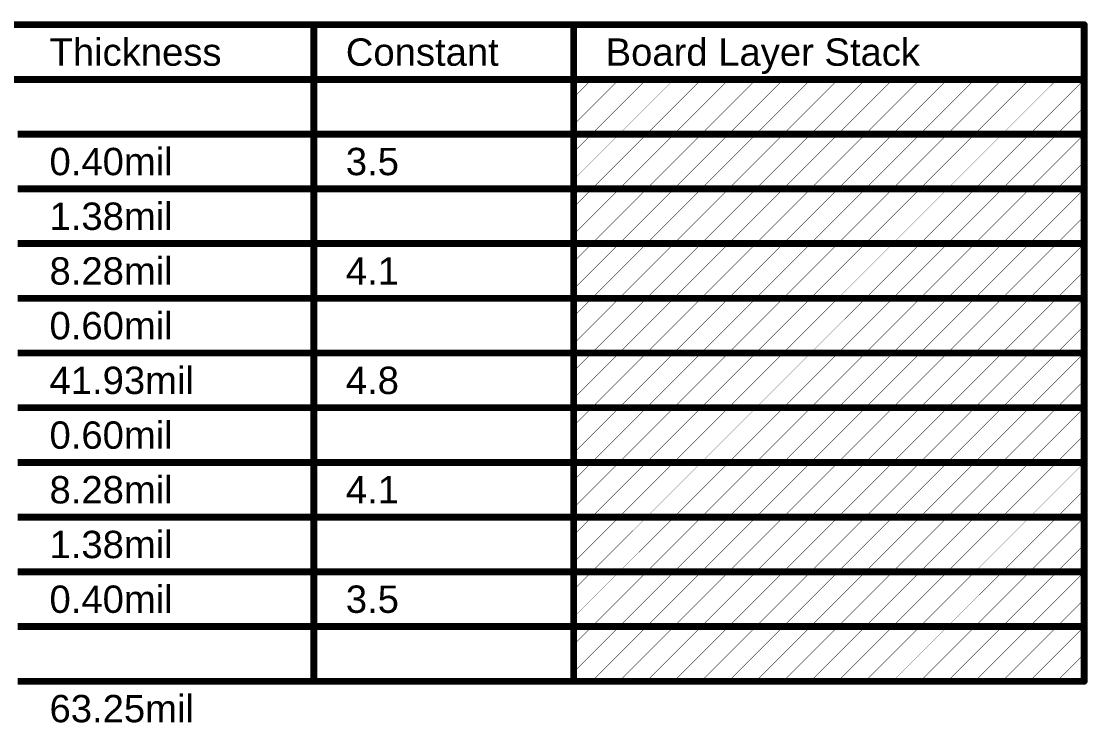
# Model space of a CAD drawing. Header units: inches. Extents: x -36 to 438, y -63 to 73.
# Drawn here: x 171.7 to 231.1, y 6.5 to 45.6 of the extents above; entities that cross this region are included whole.
import ezdxf

# ---------------------------------------------------------------- set-up
doc = ezdxf.new("R2010")
doc.units = ezdxf.units.IN
doc.layers.add('Fabrication', color=76, linetype='Continuous')
doc.styles.add('Arial', font='', dxfattribs={"height": 0.2})
doc.styles.get('Arial').set_extended_font_data('Arial')

msp = doc.modelspace()

# ---------------------------------------------------------------- linework, layer by layer
at = {"layer": 'Fabrication'}
for points, const_width in [([(115.633, 45.368), (230.919, 45.368)], 0.381), ([(188.005, 8.792), (188.005, 45.368)], 0.381), ([(202.479, 8.792), (202.479, 45.368)], 0.381), ([(230.919, 8.792), (230.919, 45.368)], 0.381), ([(115.633, 42.32), (230.919, 42.32)], 0.381), ([(202.479, 41.312), (203.487, 42.32)], 0.0254), ([(202.479, 39.788), (205.011, 42.32)], 0.0254), ([(203.487, 39.272), (206.535, 42.32)], 0.0254), ([(205.011, 39.272), (208.059, 42.32)], 0.0254), ([(206.535, 39.272), (209.583, 42.32)], 0.0254), ([(208.059, 39.272), (211.107, 42.32)], 0.0254), ([(209.583, 39.272), (212.631, 42.32)], 0.0254), ([(211.107, 39.272), (214.155, 42.32)], 0.0254), ([(212.631, 39.272), (215.679, 42.32)], 0.0254), ([(214.155, 39.272), (217.203, 42.32)], 0.0254), ([(215.679, 39.272), (218.727, 42.32)], 0.0254), ([(217.203, 39.272), (220.251, 42.32)], 0.0254), ([(218.727, 39.272), (221.775, 42.32)], 0.0254), ([(220.251, 39.272), (223.299, 42.32)], 0.0254), ([(221.775, 39.272), (224.823, 42.32)], 0.0254), ([(223.299, 39.272), (226.347, 42.32)], 0.0254), ([(224.823, 39.272), (227.871, 42.32)], 0.0254), ([(226.347, 39.272), (229.395, 42.32)], 0.0254), ([(227.871, 39.272), (230.919, 42.32)], 0.0254), ([(229.395, 39.272), (230.919, 40.796)], 0.0254), ([(171.499, 39.272), (188.005, 39.272)], 0.381), ([(188.005, 39.272), (202.479, 39.272)], 0.381), ([(202.479, 39.272), (230.919, 39.272)], 0.381), ([(202.479, 38.264), (203.487, 39.272)], 0.0254), ([(202.479, 36.74), (205.011, 39.272)], 0.0254), ([(203.487, 36.224), (206.535, 39.272)], 0.0254), ([(205.011, 36.224), (208.059, 39.272)], 0.0254), ([(206.535, 36.224), (209.583, 39.272)], 0.0254), ([(208.059, 36.224), (211.107, 39.272)], 0.0254), ([(209.583, 36.224), (212.631, 39.272)], 0.0254), ([(211.107, 36.224), (214.155, 39.272)], 0.0254), ([(212.631, 36.224), (215.679, 39.272)], 0.0254), ([(214.155, 36.224), (217.203, 39.272)], 0.0254), ([(215.679, 36.224), (218.727, 39.272)], 0.0254), ([(217.203, 36.224), (220.251, 39.272)], 0.0254), ([(218.727, 36.224), (221.775, 39.272)], 0.0254), ([(220.251, 36.224), (223.299, 39.272)], 0.0254), ([(221.775, 36.224), (224.823, 39.272)], 0.0254), ([(223.299, 36.224), (226.347, 39.272)], 0.0254), ([(224.823, 36.224), (227.871, 39.272)], 0.0254), ([(226.347, 36.224), (229.395, 39.272)], 0.0254), ([(227.871, 36.224), (230.919, 39.272)], 0.0254), ([(229.395, 36.224), (230.919, 37.748)], 0.0254), ([(171.499, 36.224), (188.005, 36.224)], 0.381), ([(188.005, 36.224), (202.479, 36.224)], 0.381), ([(202.479, 36.224), (230.919, 36.224)], 0.381), ([(202.479, 35.216), (203.487, 36.224)], 0.0254), ([(202.479, 33.692), (205.011, 36.224)], 0.0254), ([(203.487, 33.176), (206.535, 36.224)], 0.0254), ([(205.011, 33.176), (208.059, 36.224)], 0.0254), ([(206.535, 33.176), (209.583, 36.224)], 0.0254), ([(208.059, 33.176), (211.107, 36.224)], 0.0254), ([(209.583, 33.176), (212.631, 36.224)], 0.0254), ([(211.107, 33.176), (214.155, 36.224)], 0.0254), ([(212.631, 33.176), (215.679, 36.224)], 0.0254), ([(214.155, 33.176), (217.203, 36.224)], 0.0254), ([(215.679, 33.176), (218.727, 36.224)], 0.0254), ([(217.203, 33.176), (220.251, 36.224)], 0.0254), ([(218.727, 33.176), (221.775, 36.224)], 0.0254), ([(220.251, 33.176), (223.299, 36.224)], 0.0254), ([(221.775, 33.176), (224.823, 36.224)], 0.0254), ([(223.299, 33.176), (226.347, 36.224)], 0.0254), ([(224.823, 33.176), (227.871, 36.224)], 0.0254), ([(226.347, 33.176), (229.395, 36.224)], 0.0254), ([(227.871, 33.176), (230.919, 36.224)], 0.0254), ([(229.395, 33.176), (230.919, 34.7)], 0.0254), ([(171.499, 33.176), (188.005, 33.176)], 0.381), ([(188.005, 33.176), (202.479, 33.176)], 0.381), ([(202.479, 33.176), (230.919, 33.176)], 0.381), ([(202.479, 32.168), (203.487, 33.176)], 0.0254), ([(202.479, 30.644), (205.011, 33.176)], 0.0254), ([(203.487, 30.128), (206.535, 33.176)], 0.0254), ([(205.011, 30.128), (208.059, 33.176)], 0.0254), ([(206.535, 30.128), (209.583, 33.176)], 0.0254), ([(208.059, 30.128), (211.107, 33.176)], 0.0254), ([(209.583, 30.128), (212.631, 33.176)], 0.0254), ([(211.107, 30.128), (214.155, 33.176)], 0.0254), ([(212.631, 30.128), (215.679, 33.176)], 0.0254), ([(214.155, 30.128), (217.203, 33.176)], 0.0254), ([(215.679, 30.128), (218.727, 33.176)], 0.0254), ([(217.203, 30.128), (220.251, 33.176)], 0.0254), ([(218.727, 30.128), (221.775, 33.176)], 0.0254), ([(220.251, 30.128), (223.299, 33.176)], 0.0254), ([(221.775, 30.128), (224.823, 33.176)], 0.0254), ([(223.299, 30.128), (226.347, 33.176)], 0.0254), ([(224.823, 30.128), (227.871, 33.176)], 0.0254), ([(226.347, 30.128), (229.395, 33.176)], 0.0254), ([(227.871, 30.128), (230.919, 33.176)], 0.0254), ([(229.395, 30.128), (230.919, 31.652)], 0.0254), ([(171.499, 30.128), (188.005, 30.128)], 0.381), ([(188.005, 30.128), (202.479, 30.128)], 0.381), ([(202.479, 30.128), (230.919, 30.128)], 0.381), ([(202.479, 29.12), (203.487, 30.128)], 0.0254), ([(202.479, 27.596), (205.011, 30.128)], 0.0254), ([(203.487, 27.08), (206.535, 30.128)], 0.0254), ([(205.011, 27.08), (208.059, 30.128)], 0.0254), ([(206.535, 27.08), (209.583, 30.128)], 0.0254), ([(208.059, 27.08), (211.107, 30.128)], 0.0254), ([(209.583, 27.08), (212.631, 30.128)], 0.0254), ([(211.107, 27.08), (214.155, 30.128)], 0.0254), ([(212.631, 27.08), (215.679, 30.128)], 0.0254), ([(214.155, 27.08), (217.203, 30.128)], 0.0254), ([(215.679, 27.08), (218.727, 30.128)], 0.0254), ([(217.203, 27.08), (220.251, 30.128)], 0.0254), ([(218.727, 27.08), (221.775, 30.128)], 0.0254), ([(220.251, 27.08), (223.299, 30.128)], 0.0254), ([(221.775, 27.08), (224.823, 30.128)], 0.0254), ([(223.299, 27.08), (226.347, 30.128)], 0.0254), ([(224.823, 27.08), (227.871, 30.128)], 0.0254), ([(226.347, 27.08), (229.395, 30.128)], 0.0254), ([(227.871, 27.08), (230.919, 30.128)], 0.0254), ([(229.395, 27.08), (230.919, 28.604)], 0.0254), ([(171.499, 27.08), (188.005, 27.08)], 0.381), ([(188.005, 27.08), (202.479, 27.08)], 0.381), ([(202.479, 27.08), (230.919, 27.08)], 0.381), ([(202.479, 26.072), (203.487, 27.08)], 0.0254), ([(202.479, 24.548), (205.011, 27.08)], 0.0254), ([(203.487, 24.032), (206.535, 27.08)], 0.0254), ([(205.011, 24.032), (208.059, 27.08)], 0.0254), ([(206.535, 24.032), (209.583, 27.08)], 0.0254), ([(208.059, 24.032), (211.107, 27.08)], 0.0254), ([(209.583, 24.032), (212.631, 27.08)], 0.0254), ([(211.107, 24.032), (214.155, 27.08)], 0.0254), ([(212.631, 24.032), (215.679, 27.08)], 0.0254), ([(214.155, 24.032), (217.203, 27.08)], 0.0254), ([(215.679, 24.032), (218.727, 27.08)], 0.0254), ([(217.203, 24.032), (220.251, 27.08)], 0.0254), ([(218.727, 24.032), (221.775, 27.08)], 0.0254), ([(220.251, 24.032), (223.299, 27.08)], 0.0254), ([(221.775, 24.032), (224.823, 27.08)], 0.0254), ([(223.299, 24.032), (226.347, 27.08)], 0.0254), ([(224.823, 24.032), (227.871, 27.08)], 0.0254), ([(226.347, 24.032), (229.395, 27.08)], 0.0254), ([(227.871, 24.032), (230.919, 27.08)], 0.0254), ([(229.395, 24.032), (230.919, 25.556)], 0.0254), ([(171.499, 24.032), (188.005, 24.032)], 0.381), ([(188.005, 24.032), (202.479, 24.032)], 0.381), ([(202.479, 24.032), (230.919, 24.032)], 0.381), ([(202.479, 23.024), (203.487, 24.032)], 0.0254), ([(202.479, 21.5), (205.011, 24.032)], 0.0254), ([(203.487, 20.984), (206.535, 24.032)], 0.0254), ([(205.011, 20.984), (208.059, 24.032)], 0.0254), ([(206.535, 20.984), (209.583, 24.032)], 0.0254), ([(208.059, 20.984), (211.107, 24.032)], 0.0254), ([(209.583, 20.984), (212.631, 24.032)], 0.0254), ([(211.107, 20.984), (214.155, 24.032)], 0.0254), ([(212.631, 20.984), (215.679, 24.032)], 0.0254), ([(214.155, 20.984), (217.203, 24.032)], 0.0254), ([(215.679, 20.984), (218.727, 24.032)], 0.0254), ([(217.203, 20.984), (220.251, 24.032)], 0.0254), ([(218.727, 20.984), (221.775, 24.032)], 0.0254), ([(220.251, 20.984), (223.299, 24.032)], 0.0254), ([(221.775, 20.984), (224.823, 24.032)], 0.0254), ([(223.299, 20.984), (226.347, 24.032)], 0.0254), ([(224.823, 20.984), (227.871, 24.032)], 0.0254), ([(226.347, 20.984), (229.395, 24.032)], 0.0254), ([(227.871, 20.984), (230.919, 24.032)], 0.0254), ([(229.395, 20.984), (230.919, 22.508)], 0.0254), ([(171.499, 20.984), (188.005, 20.984)], 0.381), ([(188.005, 20.984), (202.479, 20.984)], 0.381), ([(202.479, 20.984), (230.919, 20.984)], 0.381), ([(202.479, 19.976), (203.487, 20.984)], 0.0254), ([(202.479, 18.452), (205.011, 20.984)], 0.0254), ([(203.487, 17.936), (206.535, 20.984)], 0.0254), ([(205.011, 17.936), (208.059, 20.984)], 0.0254), ([(206.535, 17.936), (209.583, 20.984)], 0.0254), ([(208.059, 17.936), (211.107, 20.984)], 0.0254), ([(209.583, 17.936), (212.631, 20.984)], 0.0254), ([(211.107, 17.936), (214.155, 20.984)], 0.0254), ([(212.631, 17.936), (215.679, 20.984)], 0.0254), ([(214.155, 17.936), (217.203, 20.984)], 0.0254), ([(215.679, 17.936), (218.727, 20.984)], 0.0254), ([(217.203, 17.936), (220.251, 20.984)], 0.0254), ([(218.727, 17.936), (221.775, 20.984)], 0.0254), ([(220.251, 17.936), (223.299, 20.984)], 0.0254), ([(221.775, 17.936), (224.823, 20.984)], 0.0254), ([(223.299, 17.936), (226.347, 20.984)], 0.0254), ([(224.823, 17.936), (227.871, 20.984)], 0.0254), ([(226.347, 17.936), (229.395, 20.984)], 0.0254), ([(227.871, 17.936), (230.919, 20.984)], 0.0254), ([(229.395, 17.936), (230.919, 19.46)], 0.0254), ([(171.499, 17.936), (188.005, 17.936)], 0.381), ([(188.005, 17.936), (202.479, 17.936)], 0.381), ([(202.479, 17.936), (230.919, 17.936)], 0.381), ([(202.479, 16.928), (203.487, 17.936)], 0.0254), ([(202.479, 15.404), (205.011, 17.936)], 0.0254), ([(203.487, 14.888), (206.535, 17.936)], 0.0254), ([(205.011, 14.888), (208.059, 17.936)], 0.0254), ([(206.535, 14.888), (209.583, 17.936)], 0.0254), ([(208.059, 14.888), (211.107, 17.936)], 0.0254), ([(209.583, 14.888), (212.631, 17.936)], 0.0254), ([(211.107, 14.888), (214.155, 17.936)], 0.0254), ([(212.631, 14.888), (215.679, 17.936)], 0.0254), ([(214.155, 14.888), (217.203, 17.936)], 0.0254), ([(215.679, 14.888), (218.727, 17.936)], 0.0254), ([(217.203, 14.888), (220.251, 17.936)], 0.0254), ([(218.727, 14.888), (221.775, 17.936)], 0.0254), ([(220.251, 14.888), (223.299, 17.936)], 0.0254), ([(221.775, 14.888), (224.823, 17.936)], 0.0254), ([(223.299, 14.888), (226.347, 17.936)], 0.0254), ([(224.823, 14.888), (227.871, 17.936)], 0.0254), ([(226.347, 14.888), (229.395, 17.936)], 0.0254), ([(227.871, 14.888), (230.919, 17.936)], 0.0254), ([(229.395, 14.888), (230.919, 16.412)], 0.0254), ([(171.499, 14.888), (188.005, 14.888)], 0.381), ([(188.005, 14.888), (202.479, 14.888)], 0.381), ([(202.479, 14.888), (230.919, 14.888)], 0.381), ([(202.479, 13.88), (203.487, 14.888)], 0.0254), ([(202.479, 12.356), (205.011, 14.888)], 0.0254), ([(203.487, 11.84), (206.535, 14.888)], 0.0254), ([(205.011, 11.84), (208.059, 14.888)], 0.0254), ([(206.535, 11.84), (209.583, 14.888)], 0.0254), ([(208.059, 11.84), (211.107, 14.888)], 0.0254), ([(209.583, 11.84), (212.631, 14.888)], 0.0254), ([(211.107, 11.84), (214.155, 14.888)], 0.0254), ([(212.631, 11.84), (215.679, 14.888)], 0.0254), ([(214.155, 11.84), (217.203, 14.888)], 0.0254), ([(215.679, 11.84), (218.727, 14.888)], 0.0254), ([(217.203, 11.84), (220.251, 14.888)], 0.0254), ([(218.727, 11.84), (221.775, 14.888)], 0.0254), ([(220.251, 11.84), (223.299, 14.888)], 0.0254), ([(221.775, 11.84), (224.823, 14.888)], 0.0254), ([(223.299, 11.84), (226.347, 14.888)], 0.0254), ([(224.823, 11.84), (227.871, 14.888)], 0.0254), ([(226.347, 11.84), (229.395, 14.888)], 0.0254), ([(227.871, 11.84), (230.919, 14.888)], 0.0254), ([(229.395, 11.84), (230.919, 13.364)], 0.0254), ([(171.499, 11.84), (188.005, 11.84)], 0.381), ([(188.005, 11.84), (202.479, 11.84)], 0.381), ([(202.479, 11.84), (230.919, 11.84)], 0.381), ([(202.479, 10.832), (203.487, 11.84)], 0.0254), ([(202.479, 9.308), (205.011, 11.84)], 0.0254), ([(203.487, 8.792), (206.535, 11.84)], 0.0254), ([(205.011, 8.792), (208.059, 11.84)], 0.0254), ([(206.535, 8.792), (209.583, 11.84)], 0.0254), ([(208.059, 8.792), (211.107, 11.84)], 0.0254), ([(209.583, 8.792), (212.631, 11.84)], 0.0254), ([(211.107, 8.792), (214.155, 11.84)], 0.0254), ([(212.631, 8.792), (215.679, 11.84)], 0.0254), ([(214.155, 8.792), (217.203, 11.84)], 0.0254), ([(215.679, 8.792), (218.727, 11.84)], 0.0254), ([(217.203, 8.792), (220.251, 11.84)], 0.0254), ([(218.727, 8.792), (221.775, 11.84)], 0.0254), ([(220.251, 8.792), (223.299, 11.84)], 0.0254), ([(221.775, 8.792), (224.823, 11.84)], 0.0254), ([(223.299, 8.792), (226.347, 11.84)], 0.0254), ([(224.823, 8.792), (227.871, 11.84)], 0.0254), ([(226.347, 8.792), (229.395, 11.84)], 0.0254), ([(227.871, 8.792), (230.919, 11.84)], 0.0254), ([(229.395, 8.792), (230.919, 10.316)], 0.0254), ([(171.499, 8.792), (188.005, 8.792)], 0.381), ([(188.005, 8.792), (202.479, 8.792)], 0.381), ([(202.479, 8.792), (230.919, 8.792)], 0.381)]:
    msp.add_lwpolyline(points, dxfattribs=dict(at, const_width=const_width))
for points, const_width in [([(187.909, 45.368, 1), (188.1, 45.368, 1)], 0.191), ([(202.384, 45.368, 1), (202.574, 45.368, 1)], 0.191), ([(230.824, 45.368, 1), (231.014, 45.368, 1)], 0.191), ([(230.824, 45.368, 1), (231.014, 45.368, 1)], 0.191), ([(203.481, 42.32, 1), (203.493, 42.32, 1)], 0.0127), ([(205.005, 42.32, 1), (205.017, 42.32, 1)], 0.0127), ([(206.529, 42.32, 1), (206.541, 42.32, 1)], 0.0127), ([(208.053, 42.32, 1), (208.065, 42.32, 1)], 0.0127), ([(209.577, 42.32, 1), (209.589, 42.32, 1)], 0.0127), ([(211.101, 42.32, 1), (211.113, 42.32, 1)], 0.0127), ([(212.625, 42.32, 1), (212.637, 42.32, 1)], 0.0127), ([(214.149, 42.32, 1), (214.161, 42.32, 1)], 0.0127), ([(215.673, 42.32, 1), (215.685, 42.32, 1)], 0.0127), ([(217.197, 42.32, 1), (217.209, 42.32, 1)], 0.0127), ([(218.721, 42.32, 1), (218.733, 42.32, 1)], 0.0127), ([(220.245, 42.32, 1), (220.257, 42.32, 1)], 0.0127), ([(221.769, 42.32, 1), (221.781, 42.32, 1)], 0.0127), ([(223.293, 42.32, 1), (223.305, 42.32, 1)], 0.0127), ([(224.817, 42.32, 1), (224.829, 42.32, 1)], 0.0127), ([(226.341, 42.32, 1), (226.353, 42.32, 1)], 0.0127), ([(227.865, 42.32, 1), (227.877, 42.32, 1)], 0.0127), ([(229.389, 42.32, 1), (229.401, 42.32, 1)], 0.0127), ([(230.824, 42.32, 1), (231.014, 42.32, 1)], 0.191), ([(230.913, 42.32, 1), (230.925, 42.32, 1)], 0.0127), ([(202.473, 41.312, 1), (202.486, 41.312, 1)], 0.0127), ([(230.913, 40.796, 1), (230.925, 40.796, 1)], 0.0127), ([(202.473, 39.788, 1), (202.486, 39.788, 1)], 0.0127), ([(187.909, 39.272, 1), (188.1, 39.272, 1)], 0.191), ([(187.909, 39.272, 1), (188.1, 39.272, 1)], 0.191), ([(202.384, 39.272, 1), (202.574, 39.272, 1)], 0.191), ([(202.384, 39.272, 1), (202.574, 39.272, 1)], 0.191), ([(203.481, 39.272, 1), (203.493, 39.272, 1)], 0.0127), ([(203.481, 39.272, 1), (203.493, 39.272, 1)], 0.0127), ([(205.005, 39.272, 1), (205.017, 39.272, 1)], 0.0127), ([(205.005, 39.272, 1), (205.017, 39.272, 1)], 0.0127), ([(206.529, 39.272, 1), (206.541, 39.272, 1)], 0.0127), ([(206.529, 39.272, 1), (206.541, 39.272, 1)], 0.0127), ([(208.053, 39.272, 1), (208.065, 39.272, 1)], 0.0127), ([(208.053, 39.272, 1), (208.065, 39.272, 1)], 0.0127), ([(209.577, 39.272, 1), (209.589, 39.272, 1)], 0.0127), ([(209.577, 39.272, 1), (209.589, 39.272, 1)], 0.0127), ([(211.101, 39.272, 1), (211.113, 39.272, 1)], 0.0127), ([(211.101, 39.272, 1), (211.113, 39.272, 1)], 0.0127), ([(212.625, 39.272, 1), (212.637, 39.272, 1)], 0.0127), ([(212.625, 39.272, 1), (212.637, 39.272, 1)], 0.0127), ([(214.149, 39.272, 1), (214.161, 39.272, 1)], 0.0127), ([(214.149, 39.272, 1), (214.161, 39.272, 1)], 0.0127), ([(215.673, 39.272, 1), (215.685, 39.272, 1)], 0.0127), ([(215.673, 39.272, 1), (215.685, 39.272, 1)], 0.0127), ([(217.197, 39.272, 1), (217.209, 39.272, 1)], 0.0127), ([(217.197, 39.272, 1), (217.209, 39.272, 1)], 0.0127), ([(218.721, 39.272, 1), (218.733, 39.272, 1)], 0.0127), ([(218.721, 39.272, 1), (218.733, 39.272, 1)], 0.0127), ([(220.245, 39.272, 1), (220.257, 39.272, 1)], 0.0127), ([(220.245, 39.272, 1), (220.257, 39.272, 1)], 0.0127), ([(221.769, 39.272, 1), (221.781, 39.272, 1)], 0.0127), ([(221.769, 39.272, 1), (221.781, 39.272, 1)], 0.0127), ([(223.293, 39.272, 1), (223.305, 39.272, 1)], 0.0127), ([(223.293, 39.272, 1), (223.305, 39.272, 1)], 0.0127), ([(224.817, 39.272, 1), (224.829, 39.272, 1)], 0.0127), ([(224.817, 39.272, 1), (224.829, 39.272, 1)], 0.0127), ([(226.341, 39.272, 1), (226.353, 39.272, 1)], 0.0127), ([(226.341, 39.272, 1), (226.353, 39.272, 1)], 0.0127), ([(227.865, 39.272, 1), (227.877, 39.272, 1)], 0.0127), ([(227.865, 39.272, 1), (227.877, 39.272, 1)], 0.0127), ([(229.389, 39.272, 1), (229.401, 39.272, 1)], 0.0127), ([(229.389, 39.272, 1), (229.401, 39.272, 1)], 0.0127), ([(230.824, 39.272, 1), (231.014, 39.272, 1)], 0.191), ([(230.913, 39.272, 1), (230.925, 39.272, 1)], 0.0127), ([(202.473, 38.264, 1), (202.486, 38.264, 1)], 0.0127), ([(230.913, 37.748, 1), (230.925, 37.748, 1)], 0.0127), ([(187.909, 36.224, 1), (188.1, 36.224, 1)], 0.191), ([(187.909, 36.224, 1), (188.1, 36.224, 1)], 0.191), ([(202.384, 36.224, 1), (202.574, 36.224, 1)], 0.191), ([(202.384, 36.224, 1), (202.574, 36.224, 1)], 0.191), ([(202.473, 36.74, 1), (202.486, 36.74, 1)], 0.0127), ([(203.481, 36.224, 1), (203.493, 36.224, 1)], 0.0127), ([(203.481, 36.224, 1), (203.493, 36.224, 1)], 0.0127), ([(205.005, 36.224, 1), (205.017, 36.224, 1)], 0.0127), ([(205.005, 36.224, 1), (205.017, 36.224, 1)], 0.0127), ([(206.529, 36.224, 1), (206.541, 36.224, 1)], 0.0127), ([(206.529, 36.224, 1), (206.541, 36.224, 1)], 0.0127), ([(208.053, 36.224, 1), (208.065, 36.224, 1)], 0.0127), ([(208.053, 36.224, 1), (208.065, 36.224, 1)], 0.0127), ([(209.577, 36.224, 1), (209.589, 36.224, 1)], 0.0127), ([(209.577, 36.224, 1), (209.589, 36.224, 1)], 0.0127), ([(211.101, 36.224, 1), (211.113, 36.224, 1)], 0.0127), ([(211.101, 36.224, 1), (211.113, 36.224, 1)], 0.0127), ([(212.625, 36.224, 1), (212.637, 36.224, 1)], 0.0127), ([(212.625, 36.224, 1), (212.637, 36.224, 1)], 0.0127), ([(214.149, 36.224, 1), (214.161, 36.224, 1)], 0.0127), ([(214.149, 36.224, 1), (214.161, 36.224, 1)], 0.0127), ([(215.673, 36.224, 1), (215.685, 36.224, 1)], 0.0127), ([(215.673, 36.224, 1), (215.685, 36.224, 1)], 0.0127), ([(217.197, 36.224, 1), (217.209, 36.224, 1)], 0.0127), ([(217.197, 36.224, 1), (217.209, 36.224, 1)], 0.0127), ([(218.721, 36.224, 1), (218.733, 36.224, 1)], 0.0127), ([(218.721, 36.224, 1), (218.733, 36.224, 1)], 0.0127), ([(220.245, 36.224, 1), (220.257, 36.224, 1)], 0.0127), ([(220.245, 36.224, 1), (220.257, 36.224, 1)], 0.0127), ([(221.769, 36.224, 1), (221.781, 36.224, 1)], 0.0127), ([(221.769, 36.224, 1), (221.781, 36.224, 1)], 0.0127), ([(223.293, 36.224, 1), (223.305, 36.224, 1)], 0.0127), ([(223.293, 36.224, 1), (223.305, 36.224, 1)], 0.0127), ([(224.817, 36.224, 1), (224.829, 36.224, 1)], 0.0127), ([(224.817, 36.224, 1), (224.829, 36.224, 1)], 0.0127), ([(226.341, 36.224, 1), (226.353, 36.224, 1)], 0.0127), ([(226.341, 36.224, 1), (226.353, 36.224, 1)], 0.0127), ([(227.865, 36.224, 1), (227.877, 36.224, 1)], 0.0127), ([(227.865, 36.224, 1), (227.877, 36.224, 1)], 0.0127), ([(229.389, 36.224, 1), (229.401, 36.224, 1)], 0.0127), ([(229.389, 36.224, 1), (229.401, 36.224, 1)], 0.0127), ([(230.824, 36.224, 1), (231.014, 36.224, 1)], 0.191), ([(230.913, 36.224, 1), (230.925, 36.224, 1)], 0.0127), ([(202.473, 35.216, 1), (202.486, 35.216, 1)], 0.0127), ([(230.913, 34.7, 1), (230.925, 34.7, 1)], 0.0127), ([(187.909, 33.176, 1), (188.1, 33.176, 1)], 0.191), ([(187.909, 33.176, 1), (188.1, 33.176, 1)], 0.191), ([(202.384, 33.176, 1), (202.574, 33.176, 1)], 0.191), ([(202.384, 33.176, 1), (202.574, 33.176, 1)], 0.191), ([(202.473, 33.692, 1), (202.486, 33.692, 1)], 0.0127), ([(230.824, 33.176, 1), (231.014, 33.176, 1)], 0.191), ([(203.481, 33.176, 1), (203.493, 33.176, 1)], 0.0127), ([(203.481, 33.176, 1), (203.493, 33.176, 1)], 0.0127), ([(205.005, 33.176, 1), (205.017, 33.176, 1)], 0.0127), ([(205.005, 33.176, 1), (205.017, 33.176, 1)], 0.0127), ([(206.529, 33.176, 1), (206.541, 33.176, 1)], 0.0127), ([(206.529, 33.176, 1), (206.541, 33.176, 1)], 0.0127), ([(208.053, 33.176, 1), (208.065, 33.176, 1)], 0.0127), ([(208.053, 33.176, 1), (208.065, 33.176, 1)], 0.0127), ([(209.577, 33.176, 1), (209.589, 33.176, 1)], 0.0127), ([(209.577, 33.176, 1), (209.589, 33.176, 1)], 0.0127), ([(211.101, 33.176, 1), (211.113, 33.176, 1)], 0.0127), ([(211.101, 33.176, 1), (211.113, 33.176, 1)], 0.0127), ([(212.625, 33.176, 1), (212.637, 33.176, 1)], 0.0127), ([(212.625, 33.176, 1), (212.637, 33.176, 1)], 0.0127), ([(214.149, 33.176, 1), (214.161, 33.176, 1)], 0.0127), ([(214.149, 33.176, 1), (214.161, 33.176, 1)], 0.0127), ([(215.673, 33.176, 1), (215.685, 33.176, 1)], 0.0127), ([(215.673, 33.176, 1), (215.685, 33.176, 1)], 0.0127), ([(217.197, 33.176, 1), (217.209, 33.176, 1)], 0.0127), ([(217.197, 33.176, 1), (217.209, 33.176, 1)], 0.0127), ([(218.721, 33.176, 1), (218.733, 33.176, 1)], 0.0127), ([(218.721, 33.176, 1), (218.733, 33.176, 1)], 0.0127), ([(220.245, 33.176, 1), (220.257, 33.176, 1)], 0.0127), ([(220.245, 33.176, 1), (220.257, 33.176, 1)], 0.0127), ([(221.769, 33.176, 1), (221.781, 33.176, 1)], 0.0127), ([(221.769, 33.176, 1), (221.781, 33.176, 1)], 0.0127), ([(223.293, 33.176, 1), (223.305, 33.176, 1)], 0.0127), ([(223.293, 33.176, 1), (223.305, 33.176, 1)], 0.0127), ([(224.817, 33.176, 1), (224.829, 33.176, 1)], 0.0127), ([(224.817, 33.176, 1), (224.829, 33.176, 1)], 0.0127), ([(226.341, 33.176, 1), (226.353, 33.176, 1)], 0.0127), ([(226.341, 33.176, 1), (226.353, 33.176, 1)], 0.0127), ([(227.865, 33.176, 1), (227.877, 33.176, 1)], 0.0127), ([(227.865, 33.176, 1), (227.877, 33.176, 1)], 0.0127), ([(229.389, 33.176, 1), (229.401, 33.176, 1)], 0.0127), ([(229.389, 33.176, 1), (229.401, 33.176, 1)], 0.0127), ([(230.913, 33.176, 1), (230.925, 33.176, 1)], 0.0127), ([(202.473, 32.168, 1), (202.486, 32.168, 1)], 0.0127), ([(230.913, 31.652, 1), (230.925, 31.652, 1)], 0.0127), ([(187.909, 30.128, 1), (188.1, 30.128, 1)], 0.191), ([(187.909, 30.128, 1), (188.1, 30.128, 1)], 0.191), ([(202.384, 30.128, 1), (202.574, 30.128, 1)], 0.191), ([(202.384, 30.128, 1), (202.574, 30.128, 1)], 0.191), ([(202.473, 30.644, 1), (202.486, 30.644, 1)], 0.0127), ([(230.824, 30.128, 1), (231.014, 30.128, 1)], 0.191), ([(203.481, 30.128, 1), (203.493, 30.128, 1)], 0.0127), ([(203.481, 30.128, 1), (203.493, 30.128, 1)], 0.0127), ([(205.005, 30.128, 1), (205.017, 30.128, 1)], 0.0127), ([(205.005, 30.128, 1), (205.017, 30.128, 1)], 0.0127), ([(206.529, 30.128, 1), (206.541, 30.128, 1)], 0.0127), ([(206.529, 30.128, 1), (206.541, 30.128, 1)], 0.0127), ([(208.053, 30.128, 1), (208.065, 30.128, 1)], 0.0127), ([(208.053, 30.128, 1), (208.065, 30.128, 1)], 0.0127), ([(209.577, 30.128, 1), (209.589, 30.128, 1)], 0.0127), ([(209.577, 30.128, 1), (209.589, 30.128, 1)], 0.0127), ([(211.101, 30.128, 1), (211.113, 30.128, 1)], 0.0127), ([(211.101, 30.128, 1), (211.113, 30.128, 1)], 0.0127), ([(212.625, 30.128, 1), (212.637, 30.128, 1)], 0.0127), ([(212.625, 30.128, 1), (212.637, 30.128, 1)], 0.0127), ([(214.149, 30.128, 1), (214.161, 30.128, 1)], 0.0127), ([(214.149, 30.128, 1), (214.161, 30.128, 1)], 0.0127), ([(215.673, 30.128, 1), (215.685, 30.128, 1)], 0.0127), ([(215.673, 30.128, 1), (215.685, 30.128, 1)], 0.0127), ([(217.197, 30.128, 1), (217.209, 30.128, 1)], 0.0127), ([(217.197, 30.128, 1), (217.209, 30.128, 1)], 0.0127), ([(218.721, 30.128, 1), (218.733, 30.128, 1)], 0.0127), ([(218.721, 30.128, 1), (218.733, 30.128, 1)], 0.0127), ([(220.245, 30.128, 1), (220.257, 30.128, 1)], 0.0127), ([(220.245, 30.128, 1), (220.257, 30.128, 1)], 0.0127), ([(221.769, 30.128, 1), (221.781, 30.128, 1)], 0.0127), ([(221.769, 30.128, 1), (221.781, 30.128, 1)], 0.0127), ([(223.293, 30.128, 1), (223.305, 30.128, 1)], 0.0127), ([(223.293, 30.128, 1), (223.305, 30.128, 1)], 0.0127), ([(224.817, 30.128, 1), (224.829, 30.128, 1)], 0.0127), ([(224.817, 30.128, 1), (224.829, 30.128, 1)], 0.0127), ([(226.341, 30.128, 1), (226.353, 30.128, 1)], 0.0127), ([(226.341, 30.128, 1), (226.353, 30.128, 1)], 0.0127), ([(227.865, 30.128, 1), (227.877, 30.128, 1)], 0.0127), ([(227.865, 30.128, 1), (227.877, 30.128, 1)], 0.0127), ([(229.389, 30.128, 1), (229.401, 30.128, 1)], 0.0127), ([(229.389, 30.128, 1), (229.401, 30.128, 1)], 0.0127), ([(230.913, 30.128, 1), (230.925, 30.128, 1)], 0.0127), ([(202.473, 29.12, 1), (202.486, 29.12, 1)], 0.0127), ([(230.913, 28.604, 1), (230.925, 28.604, 1)], 0.0127), ([(202.473, 27.596, 1), (202.486, 27.596, 1)], 0.0127), ([(187.909, 27.08, 1), (188.1, 27.08, 1)], 0.191), ([(187.909, 27.08, 1), (188.1, 27.08, 1)], 0.191), ([(202.384, 27.08, 1), (202.574, 27.08, 1)], 0.191), ([(202.384, 27.08, 1), (202.574, 27.08, 1)], 0.191), ([(203.481, 27.08, 1), (203.493, 27.08, 1)], 0.0127), ([(203.481, 27.08, 1), (203.493, 27.08, 1)], 0.0127), ([(205.005, 27.08, 1), (205.017, 27.08, 1)], 0.0127), ([(205.005, 27.08, 1), (205.017, 27.08, 1)], 0.0127), ([(206.529, 27.08, 1), (206.541, 27.08, 1)], 0.0127), ([(206.529, 27.08, 1), (206.541, 27.08, 1)], 0.0127), ([(208.053, 27.08, 1), (208.065, 27.08, 1)], 0.0127), ([(208.053, 27.08, 1), (208.065, 27.08, 1)], 0.0127), ([(209.577, 27.08, 1), (209.589, 27.08, 1)], 0.0127), ([(209.577, 27.08, 1), (209.589, 27.08, 1)], 0.0127), ([(211.101, 27.08, 1), (211.113, 27.08, 1)], 0.0127), ([(211.101, 27.08, 1), (211.113, 27.08, 1)], 0.0127), ([(212.625, 27.08, 1), (212.637, 27.08, 1)], 0.0127), ([(212.625, 27.08, 1), (212.637, 27.08, 1)], 0.0127), ([(214.149, 27.08, 1), (214.161, 27.08, 1)], 0.0127), ([(214.149, 27.08, 1), (214.161, 27.08, 1)], 0.0127), ([(215.673, 27.08, 1), (215.685, 27.08, 1)], 0.0127), ([(215.673, 27.08, 1), (215.685, 27.08, 1)], 0.0127), ([(217.197, 27.08, 1), (217.209, 27.08, 1)], 0.0127), ([(217.197, 27.08, 1), (217.209, 27.08, 1)], 0.0127), ([(218.721, 27.08, 1), (218.733, 27.08, 1)], 0.0127), ([(218.721, 27.08, 1), (218.733, 27.08, 1)], 0.0127), ([(220.245, 27.08, 1), (220.257, 27.08, 1)], 0.0127), ([(220.245, 27.08, 1), (220.257, 27.08, 1)], 0.0127), ([(221.769, 27.08, 1), (221.781, 27.08, 1)], 0.0127), ([(221.769, 27.08, 1), (221.781, 27.08, 1)], 0.0127), ([(223.293, 27.08, 1), (223.305, 27.08, 1)], 0.0127), ([(223.293, 27.08, 1), (223.305, 27.08, 1)], 0.0127), ([(224.817, 27.08, 1), (224.829, 27.08, 1)], 0.0127), ([(224.817, 27.08, 1), (224.829, 27.08, 1)], 0.0127), ([(226.341, 27.08, 1), (226.353, 27.08, 1)], 0.0127), ([(226.341, 27.08, 1), (226.353, 27.08, 1)], 0.0127), ([(227.865, 27.08, 1), (227.877, 27.08, 1)], 0.0127), ([(227.865, 27.08, 1), (227.877, 27.08, 1)], 0.0127), ([(229.389, 27.08, 1), (229.401, 27.08, 1)], 0.0127), ([(229.389, 27.08, 1), (229.401, 27.08, 1)], 0.0127), ([(230.824, 27.08, 1), (231.014, 27.08, 1)], 0.191), ([(230.913, 27.08, 1), (230.925, 27.08, 1)], 0.0127), ([(202.473, 26.072, 1), (202.486, 26.072, 1)], 0.0127), ([(230.913, 25.556, 1), (230.925, 25.556, 1)], 0.0127), ([(202.473, 24.548, 1), (202.486, 24.548, 1)], 0.0127), ([(187.909, 24.032, 1), (188.1, 24.032, 1)], 0.191), ([(187.909, 24.032, 1), (188.1, 24.032, 1)], 0.191), ([(202.384, 24.032, 1), (202.574, 24.032, 1)], 0.191), ([(202.384, 24.032, 1), (202.574, 24.032, 1)], 0.191), ([(203.481, 24.032, 1), (203.493, 24.032, 1)], 0.0127), ([(203.481, 24.032, 1), (203.493, 24.032, 1)], 0.0127), ([(205.005, 24.032, 1), (205.017, 24.032, 1)], 0.0127), ([(205.005, 24.032, 1), (205.017, 24.032, 1)], 0.0127), ([(206.529, 24.032, 1), (206.541, 24.032, 1)], 0.0127), ([(206.529, 24.032, 1), (206.541, 24.032, 1)], 0.0127), ([(208.053, 24.032, 1), (208.065, 24.032, 1)], 0.0127), ([(208.053, 24.032, 1), (208.065, 24.032, 1)], 0.0127), ([(209.577, 24.032, 1), (209.589, 24.032, 1)], 0.0127), ([(209.577, 24.032, 1), (209.589, 24.032, 1)], 0.0127), ([(211.101, 24.032, 1), (211.113, 24.032, 1)], 0.0127), ([(211.101, 24.032, 1), (211.113, 24.032, 1)], 0.0127), ([(212.625, 24.032, 1), (212.637, 24.032, 1)], 0.0127), ([(212.625, 24.032, 1), (212.637, 24.032, 1)], 0.0127), ([(214.149, 24.032, 1), (214.161, 24.032, 1)], 0.0127), ([(214.149, 24.032, 1), (214.161, 24.032, 1)], 0.0127), ([(215.673, 24.032, 1), (215.685, 24.032, 1)], 0.0127), ([(215.673, 24.032, 1), (215.685, 24.032, 1)], 0.0127), ([(217.197, 24.032, 1), (217.209, 24.032, 1)], 0.0127), ([(217.197, 24.032, 1), (217.209, 24.032, 1)], 0.0127), ([(218.721, 24.032, 1), (218.733, 24.032, 1)], 0.0127), ([(218.721, 24.032, 1), (218.733, 24.032, 1)], 0.0127), ([(220.245, 24.032, 1), (220.257, 24.032, 1)], 0.0127), ([(220.245, 24.032, 1), (220.257, 24.032, 1)], 0.0127), ([(221.769, 24.032, 1), (221.781, 24.032, 1)], 0.0127), ([(221.769, 24.032, 1), (221.781, 24.032, 1)], 0.0127), ([(223.293, 24.032, 1), (223.305, 24.032, 1)], 0.0127), ([(223.293, 24.032, 1), (223.305, 24.032, 1)], 0.0127), ([(224.817, 24.032, 1), (224.829, 24.032, 1)], 0.0127), ([(224.817, 24.032, 1), (224.829, 24.032, 1)], 0.0127), ([(226.341, 24.032, 1), (226.353, 24.032, 1)], 0.0127), ([(226.341, 24.032, 1), (226.353, 24.032, 1)], 0.0127), ([(227.865, 24.032, 1), (227.877, 24.032, 1)], 0.0127), ([(227.865, 24.032, 1), (227.877, 24.032, 1)], 0.0127), ([(229.389, 24.032, 1), (229.401, 24.032, 1)], 0.0127), ([(229.389, 24.032, 1), (229.401, 24.032, 1)], 0.0127), ([(230.824, 24.032, 1), (231.014, 24.032, 1)], 0.191), ([(230.913, 24.032, 1), (230.925, 24.032, 1)], 0.0127), ([(202.473, 23.024, 1), (202.486, 23.024, 1)], 0.0127), ([(230.913, 22.508, 1), (230.925, 22.508, 1)], 0.0127), ([(202.473, 21.5, 1), (202.486, 21.5, 1)], 0.0127), ([(187.909, 20.984, 1), (188.1, 20.984, 1)], 0.191), ([(187.909, 20.984, 1), (188.1, 20.984, 1)], 0.191), ([(202.384, 20.984, 1), (202.574, 20.984, 1)], 0.191), ([(202.384, 20.984, 1), (202.574, 20.984, 1)], 0.191), ([(203.481, 20.984, 1), (203.493, 20.984, 1)], 0.0127), ([(203.481, 20.984, 1), (203.493, 20.984, 1)], 0.0127), ([(205.005, 20.984, 1), (205.017, 20.984, 1)], 0.0127), ([(205.005, 20.984, 1), (205.017, 20.984, 1)], 0.0127), ([(206.529, 20.984, 1), (206.541, 20.984, 1)], 0.0127), ([(206.529, 20.984, 1), (206.541, 20.984, 1)], 0.0127), ([(208.053, 20.984, 1), (208.065, 20.984, 1)], 0.0127), ([(208.053, 20.984, 1), (208.065, 20.984, 1)], 0.0127), ([(209.577, 20.984, 1), (209.589, 20.984, 1)], 0.0127), ([(209.577, 20.984, 1), (209.589, 20.984, 1)], 0.0127), ([(211.101, 20.984, 1), (211.113, 20.984, 1)], 0.0127), ([(211.101, 20.984, 1), (211.113, 20.984, 1)], 0.0127), ([(212.625, 20.984, 1), (212.637, 20.984, 1)], 0.0127), ([(212.625, 20.984, 1), (212.637, 20.984, 1)], 0.0127), ([(214.149, 20.984, 1), (214.161, 20.984, 1)], 0.0127), ([(214.149, 20.984, 1), (214.161, 20.984, 1)], 0.0127), ([(215.673, 20.984, 1), (215.685, 20.984, 1)], 0.0127), ([(215.673, 20.984, 1), (215.685, 20.984, 1)], 0.0127), ([(217.197, 20.984, 1), (217.209, 20.984, 1)], 0.0127), ([(217.197, 20.984, 1), (217.209, 20.984, 1)], 0.0127), ([(218.721, 20.984, 1), (218.733, 20.984, 1)], 0.0127), ([(218.721, 20.984, 1), (218.733, 20.984, 1)], 0.0127), ([(220.245, 20.984, 1), (220.257, 20.984, 1)], 0.0127), ([(220.245, 20.984, 1), (220.257, 20.984, 1)], 0.0127), ([(221.769, 20.984, 1), (221.781, 20.984, 1)], 0.0127), ([(221.769, 20.984, 1), (221.781, 20.984, 1)], 0.0127), ([(223.293, 20.984, 1), (223.305, 20.984, 1)], 0.0127), ([(223.293, 20.984, 1), (223.305, 20.984, 1)], 0.0127), ([(224.817, 20.984, 1), (224.829, 20.984, 1)], 0.0127), ([(224.817, 20.984, 1), (224.829, 20.984, 1)], 0.0127), ([(226.341, 20.984, 1), (226.353, 20.984, 1)], 0.0127), ([(226.341, 20.984, 1), (226.353, 20.984, 1)], 0.0127), ([(227.865, 20.984, 1), (227.877, 20.984, 1)], 0.0127), ([(227.865, 20.984, 1), (227.877, 20.984, 1)], 0.0127), ([(229.389, 20.984, 1), (229.401, 20.984, 1)], 0.0127), ([(229.389, 20.984, 1), (229.401, 20.984, 1)], 0.0127), ([(230.824, 20.984, 1), (231.014, 20.984, 1)], 0.191), ([(230.913, 20.984, 1), (230.925, 20.984, 1)], 0.0127), ([(202.473, 19.976, 1), (202.486, 19.976, 1)], 0.0127), ([(230.913, 19.46, 1), (230.925, 19.46, 1)], 0.0127), ([(202.473, 18.452, 1), (202.486, 18.452, 1)], 0.0127), ([(187.909, 17.936, 1), (188.1, 17.936, 1)], 0.191), ([(187.909, 17.936, 1), (188.1, 17.936, 1)], 0.191), ([(202.384, 17.936, 1), (202.574, 17.936, 1)], 0.191), ([(202.384, 17.936, 1), (202.574, 17.936, 1)], 0.191), ([(203.481, 17.936, 1), (203.493, 17.936, 1)], 0.0127), ([(203.481, 17.936, 1), (203.493, 17.936, 1)], 0.0127), ([(205.005, 17.936, 1), (205.017, 17.936, 1)], 0.0127), ([(205.005, 17.936, 1), (205.017, 17.936, 1)], 0.0127), ([(206.529, 17.936, 1), (206.541, 17.936, 1)], 0.0127), ([(206.529, 17.936, 1), (206.541, 17.936, 1)], 0.0127), ([(208.053, 17.936, 1), (208.065, 17.936, 1)], 0.0127), ([(208.053, 17.936, 1), (208.065, 17.936, 1)], 0.0127), ([(209.577, 17.936, 1), (209.589, 17.936, 1)], 0.0127), ([(209.577, 17.936, 1), (209.589, 17.936, 1)], 0.0127), ([(211.101, 17.936, 1), (211.113, 17.936, 1)], 0.0127), ([(211.101, 17.936, 1), (211.113, 17.936, 1)], 0.0127), ([(212.625, 17.936, 1), (212.637, 17.936, 1)], 0.0127), ([(212.625, 17.936, 1), (212.637, 17.936, 1)], 0.0127), ([(214.149, 17.936, 1), (214.161, 17.936, 1)], 0.0127), ([(214.149, 17.936, 1), (214.161, 17.936, 1)], 0.0127), ([(215.673, 17.936, 1), (215.685, 17.936, 1)], 0.0127), ([(215.673, 17.936, 1), (215.685, 17.936, 1)], 0.0127), ([(217.197, 17.936, 1), (217.209, 17.936, 1)], 0.0127), ([(217.197, 17.936, 1), (217.209, 17.936, 1)], 0.0127), ([(218.721, 17.936, 1), (218.733, 17.936, 1)], 0.0127), ([(218.721, 17.936, 1), (218.733, 17.936, 1)], 0.0127), ([(220.245, 17.936, 1), (220.257, 17.936, 1)], 0.0127), ([(220.245, 17.936, 1), (220.257, 17.936, 1)], 0.0127), ([(221.769, 17.936, 1), (221.781, 17.936, 1)], 0.0127), ([(221.769, 17.936, 1), (221.781, 17.936, 1)], 0.0127), ([(223.293, 17.936, 1), (223.305, 17.936, 1)], 0.0127), ([(223.293, 17.936, 1), (223.305, 17.936, 1)], 0.0127), ([(224.817, 17.936, 1), (224.829, 17.936, 1)], 0.0127), ([(224.817, 17.936, 1), (224.829, 17.936, 1)], 0.0127), ([(226.341, 17.936, 1), (226.353, 17.936, 1)], 0.0127), ([(226.341, 17.936, 1), (226.353, 17.936, 1)], 0.0127), ([(227.865, 17.936, 1), (227.877, 17.936, 1)], 0.0127), ([(227.865, 17.936, 1), (227.877, 17.936, 1)], 0.0127), ([(229.389, 17.936, 1), (229.401, 17.936, 1)], 0.0127), ([(229.389, 17.936, 1), (229.401, 17.936, 1)], 0.0127), ([(230.824, 17.936, 1), (231.014, 17.936, 1)], 0.191), ([(230.913, 17.936, 1), (230.925, 17.936, 1)], 0.0127), ([(202.473, 16.928, 1), (202.486, 16.928, 1)], 0.0127), ([(230.913, 16.412, 1), (230.925, 16.412, 1)], 0.0127), ([(187.909, 14.888, 1), (188.1, 14.888, 1)], 0.191), ([(187.909, 14.888, 1), (188.1, 14.888, 1)], 0.191), ([(202.384, 14.888, 1), (202.574, 14.888, 1)], 0.191), ([(202.384, 14.888, 1), (202.574, 14.888, 1)], 0.191), ([(202.473, 15.404, 1), (202.486, 15.404, 1)], 0.0127), ([(203.481, 14.888, 1), (203.493, 14.888, 1)], 0.0127), ([(203.481, 14.888, 1), (203.493, 14.888, 1)], 0.0127), ([(205.005, 14.888, 1), (205.017, 14.888, 1)], 0.0127), ([(205.005, 14.888, 1), (205.017, 14.888, 1)], 0.0127), ([(206.529, 14.888, 1), (206.541, 14.888, 1)], 0.0127), ([(206.529, 14.888, 1), (206.541, 14.888, 1)], 0.0127), ([(208.053, 14.888, 1), (208.065, 14.888, 1)], 0.0127), ([(208.053, 14.888, 1), (208.065, 14.888, 1)], 0.0127), ([(209.577, 14.888, 1), (209.589, 14.888, 1)], 0.0127), ([(209.577, 14.888, 1), (209.589, 14.888, 1)], 0.0127), ([(211.101, 14.888, 1), (211.113, 14.888, 1)], 0.0127), ([(211.101, 14.888, 1), (211.113, 14.888, 1)], 0.0127), ([(212.625, 14.888, 1), (212.637, 14.888, 1)], 0.0127), ([(212.625, 14.888, 1), (212.637, 14.888, 1)], 0.0127), ([(214.149, 14.888, 1), (214.161, 14.888, 1)], 0.0127), ([(214.149, 14.888, 1), (214.161, 14.888, 1)], 0.0127), ([(215.673, 14.888, 1), (215.685, 14.888, 1)], 0.0127), ([(215.673, 14.888, 1), (215.685, 14.888, 1)], 0.0127), ([(217.197, 14.888, 1), (217.209, 14.888, 1)], 0.0127), ([(217.197, 14.888, 1), (217.209, 14.888, 1)], 0.0127), ([(218.721, 14.888, 1), (218.733, 14.888, 1)], 0.0127), ([(218.721, 14.888, 1), (218.733, 14.888, 1)], 0.0127), ([(220.245, 14.888, 1), (220.257, 14.888, 1)], 0.0127), ([(220.245, 14.888, 1), (220.257, 14.888, 1)], 0.0127), ([(221.769, 14.888, 1), (221.781, 14.888, 1)], 0.0127), ([(221.769, 14.888, 1), (221.781, 14.888, 1)], 0.0127), ([(223.293, 14.888, 1), (223.305, 14.888, 1)], 0.0127), ([(223.293, 14.888, 1), (223.305, 14.888, 1)], 0.0127), ([(224.817, 14.888, 1), (224.829, 14.888, 1)], 0.0127), ([(224.817, 14.888, 1), (224.829, 14.888, 1)], 0.0127), ([(226.341, 14.888, 1), (226.353, 14.888, 1)], 0.0127), ([(226.341, 14.888, 1), (226.353, 14.888, 1)], 0.0127), ([(227.865, 14.888, 1), (227.877, 14.888, 1)], 0.0127), ([(227.865, 14.888, 1), (227.877, 14.888, 1)], 0.0127), ([(229.389, 14.888, 1), (229.401, 14.888, 1)], 0.0127), ([(229.389, 14.888, 1), (229.401, 14.888, 1)], 0.0127), ([(230.824, 14.888, 1), (231.014, 14.888, 1)], 0.191), ([(230.913, 14.888, 1), (230.925, 14.888, 1)], 0.0127), ([(202.473, 13.88, 1), (202.486, 13.88, 1)], 0.0127), ([(230.913, 13.364, 1), (230.925, 13.364, 1)], 0.0127), ([(187.909, 11.84, 1), (188.1, 11.84, 1)], 0.191), ([(187.909, 11.84, 1), (188.1, 11.84, 1)], 0.191), ([(202.384, 11.84, 1), (202.574, 11.84, 1)], 0.191), ([(202.384, 11.84, 1), (202.574, 11.84, 1)], 0.191), ([(202.473, 12.356, 1), (202.486, 12.356, 1)], 0.0127), ([(230.824, 11.84, 1), (231.014, 11.84, 1)], 0.191), ([(203.481, 11.84, 1), (203.493, 11.84, 1)], 0.0127), ([(203.481, 11.84, 1), (203.493, 11.84, 1)], 0.0127), ([(205.005, 11.84, 1), (205.017, 11.84, 1)], 0.0127), ([(205.005, 11.84, 1), (205.017, 11.84, 1)], 0.0127), ([(206.529, 11.84, 1), (206.541, 11.84, 1)], 0.0127), ([(206.529, 11.84, 1), (206.541, 11.84, 1)], 0.0127), ([(208.053, 11.84, 1), (208.065, 11.84, 1)], 0.0127), ([(208.053, 11.84, 1), (208.065, 11.84, 1)], 0.0127), ([(209.577, 11.84, 1), (209.589, 11.84, 1)], 0.0127), ([(209.577, 11.84, 1), (209.589, 11.84, 1)], 0.0127), ([(211.101, 11.84, 1), (211.113, 11.84, 1)], 0.0127), ([(211.101, 11.84, 1), (211.113, 11.84, 1)], 0.0127), ([(212.625, 11.84, 1), (212.637, 11.84, 1)], 0.0127), ([(212.625, 11.84, 1), (212.637, 11.84, 1)], 0.0127), ([(214.149, 11.84, 1), (214.161, 11.84, 1)], 0.0127), ([(214.149, 11.84, 1), (214.161, 11.84, 1)], 0.0127), ([(215.673, 11.84, 1), (215.685, 11.84, 1)], 0.0127), ([(215.673, 11.84, 1), (215.685, 11.84, 1)], 0.0127), ([(217.197, 11.84, 1), (217.209, 11.84, 1)], 0.0127), ([(217.197, 11.84, 1), (217.209, 11.84, 1)], 0.0127), ([(218.721, 11.84, 1), (218.733, 11.84, 1)], 0.0127), ([(218.721, 11.84, 1), (218.733, 11.84, 1)], 0.0127), ([(220.245, 11.84, 1), (220.257, 11.84, 1)], 0.0127), ([(220.245, 11.84, 1), (220.257, 11.84, 1)], 0.0127), ([(221.769, 11.84, 1), (221.781, 11.84, 1)], 0.0127), ([(221.769, 11.84, 1), (221.781, 11.84, 1)], 0.0127), ([(223.293, 11.84, 1), (223.305, 11.84, 1)], 0.0127), ([(223.293, 11.84, 1), (223.305, 11.84, 1)], 0.0127), ([(224.817, 11.84, 1), (224.829, 11.84, 1)], 0.0127), ([(224.817, 11.84, 1), (224.829, 11.84, 1)], 0.0127), ([(226.341, 11.84, 1), (226.353, 11.84, 1)], 0.0127), ([(226.341, 11.84, 1), (226.353, 11.84, 1)], 0.0127), ([(227.865, 11.84, 1), (227.877, 11.84, 1)], 0.0127), ([(227.865, 11.84, 1), (227.877, 11.84, 1)], 0.0127), ([(229.389, 11.84, 1), (229.401, 11.84, 1)], 0.0127), ([(229.389, 11.84, 1), (229.401, 11.84, 1)], 0.0127), ([(230.913, 11.84, 1), (230.925, 11.84, 1)], 0.0127), ([(202.473, 10.832, 1), (202.486, 10.832, 1)], 0.0127), ([(230.913, 10.316, 1), (230.925, 10.316, 1)], 0.0127), ([(187.909, 8.792, 1), (188.1, 8.792, 1)], 0.191), ([(187.909, 8.792, 1), (188.1, 8.792, 1)], 0.191), ([(187.909, 8.792, 1), (188.1, 8.792, 1)], 0.191), ([(202.384, 8.792, 1), (202.574, 8.792, 1)], 0.191), ([(202.384, 8.792, 1), (202.574, 8.792, 1)], 0.191), ([(202.384, 8.792, 1), (202.574, 8.792, 1)], 0.191), ([(202.473, 9.308, 1), (202.486, 9.308, 1)], 0.0127), ([(230.824, 8.792, 1), (231.014, 8.792, 1)], 0.191), ([(230.824, 8.792, 1), (231.014, 8.792, 1)], 0.191), ([(203.481, 8.792, 1), (203.493, 8.792, 1)], 0.0127), ([(205.005, 8.792, 1), (205.017, 8.792, 1)], 0.0127), ([(206.529, 8.792, 1), (206.541, 8.792, 1)], 0.0127), ([(208.053, 8.792, 1), (208.065, 8.792, 1)], 0.0127), ([(209.577, 8.792, 1), (209.589, 8.792, 1)], 0.0127), ([(211.101, 8.792, 1), (211.113, 8.792, 1)], 0.0127), ([(212.625, 8.792, 1), (212.637, 8.792, 1)], 0.0127), ([(214.149, 8.792, 1), (214.161, 8.792, 1)], 0.0127), ([(215.673, 8.792, 1), (215.685, 8.792, 1)], 0.0127), ([(217.197, 8.792, 1), (217.209, 8.792, 1)], 0.0127), ([(218.721, 8.792, 1), (218.733, 8.792, 1)], 0.0127), ([(220.245, 8.792, 1), (220.257, 8.792, 1)], 0.0127), ([(221.769, 8.792, 1), (221.781, 8.792, 1)], 0.0127), ([(223.293, 8.792, 1), (223.305, 8.792, 1)], 0.0127), ([(224.817, 8.792, 1), (224.829, 8.792, 1)], 0.0127), ([(226.341, 8.792, 1), (226.353, 8.792, 1)], 0.0127), ([(227.865, 8.792, 1), (227.877, 8.792, 1)], 0.0127), ([(229.389, 8.792, 1), (229.401, 8.792, 1)], 0.0127)]:
    msp.add_lwpolyline(points, format="xyb", close=True, dxfattribs=dict(at, const_width=const_width))

# ---------------------------------------------------------------- texts
at = {"layer": 'Fabrication', "style": 'Arial'}
for s, p in [('Thickness', (173.277, 43.082)), ('Constant', (189.783, 43.082)), ('Board Layer Stack', (204.257, 43.082)), ('0.40mil', (173.277, 36.986)), ('3.5', (189.783, 36.986)), ('1.38mil', (173.277, 33.938)), ('8.28mil', (173.277, 30.89)), ('4.1', (189.783, 30.89)), ('0.60mil', (173.277, 27.842)), ('41.93mil', (173.277, 24.794)), ('4.8', (189.783, 24.794)), ('0.60mil', (173.277, 21.746)), ('8.28mil', (173.277, 18.698)), ('4.1', (189.783, 18.698)), ('1.38mil', (173.277, 15.65)), ('0.40mil', (173.277, 12.602)), ('3.5', (189.783, 12.602)), ('63.25mil', (173.277, 6.506))]:
    msp.add_text(s, height=1.524, dxfattribs=at).set_placement(p)

doc.saveas('drawing.dxf')
